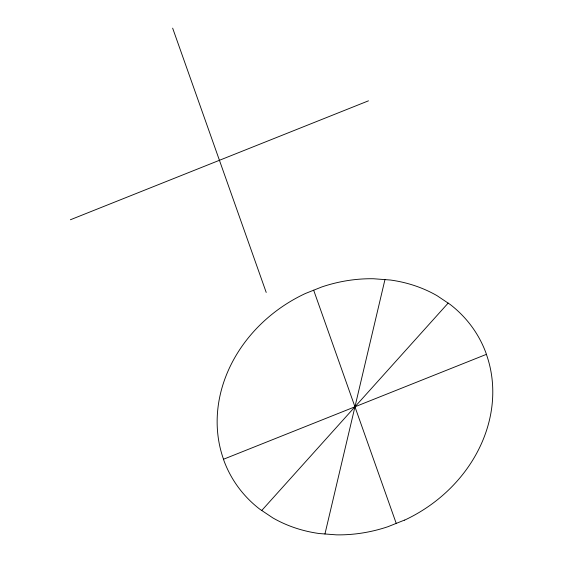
<?xml version="1.0" encoding="UTF-8"?>
<svg xmlns="http://www.w3.org/2000/svg" width="563" height="563" viewBox="0 0 563 563"><rect width="100%" height="100%" fill="white"/><g stroke="black" fill="none" stroke-linecap="round" stroke-linejoin="round"><path stroke-width="0.84" d="M324.942 534.013L384.958 279.586M261.696 510.542L448.197 303.056M70.389 219.767L368.476 100.826M404.487 520.099L387.97 526.694A141.714 123.1 -28.8 0 1 336.378 534.85L319.404 533.555A142.052 123.388 -28.8 0 1 272.865 517.918L259.634 509.065A142.439 123.726 -28.8 0 1 223.441 459.274L486.46 354.324A142.439 123.726 -28.8 0 0 450.266 304.534L437.029 295.674A142.052 123.388 -28.8 0 0 390.497 280.036L373.515 278.748A141.714 123.1 -28.8 0 0 321.93 286.905L305.413 293.492A142.094 123.431 -28.8 0 0 223.518 459.239M313.668 290.198L396.225 523.393M172.651 28.15L266.215 292.436M486.383 354.352A142.094 123.431 -28.8 0 1 404.515 520.17"/></g></svg>
